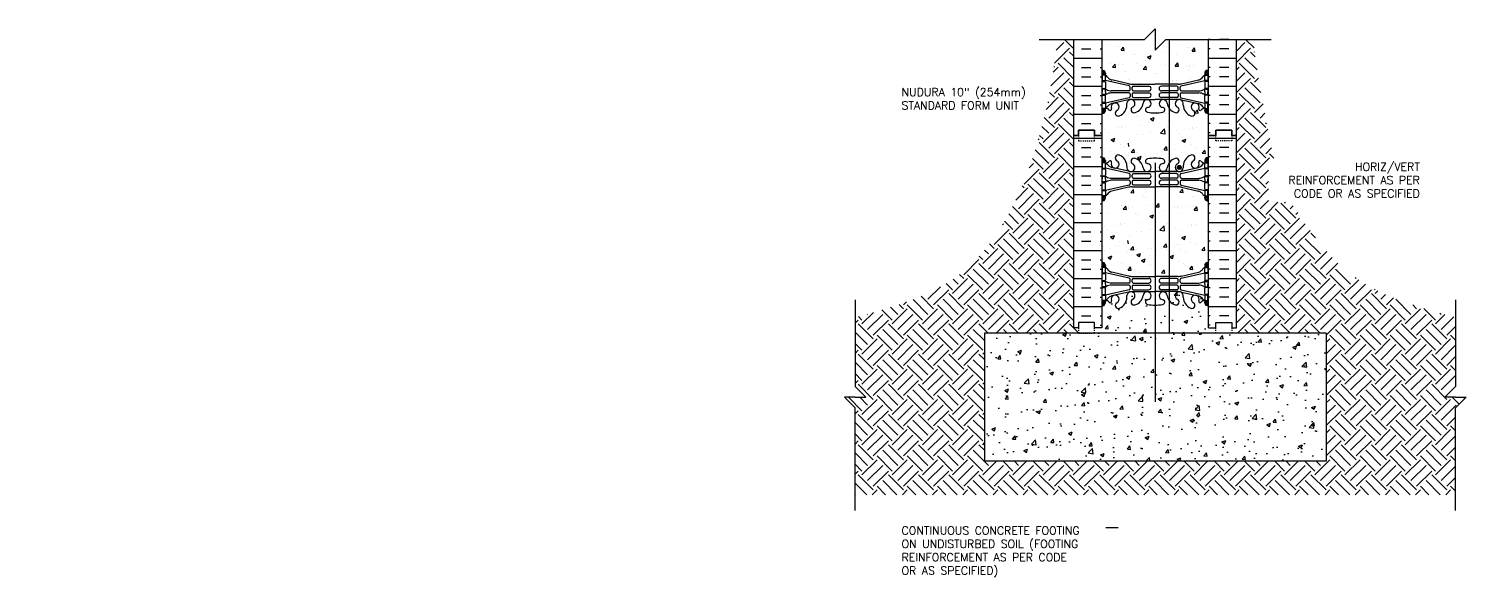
# Model space of a CAD drawing. Header units: inches. Extents: x -20 to 115, y 206 to 258.
import ezdxf

# ---------------------------------------------------------------- set-up
doc = ezdxf.new("R2010")
doc.units = ezdxf.units.IN
doc.header["$LTSCALE"] = 0.5
doc.header["$MEASUREMENT"] = 0
doc.linetypes.add('DASHED2', pattern=[0.375, 0.25, -0.125])
for name, color, linetype in [('HATCH', 12, 'Continuous'), ('line25', 2, 'Continuous'), ('LINE3', 3, 'Continuous'), ('LINE50', 5, 'Continuous'), ('LINE9', 9, 'Continuous'), ('TEXT', 4, 'Continuous'), ('Web_Edge', 9, 'Continuous')]:
    doc.layers.add(name, color=color, linetype=linetype)
doc.styles.add('ROMANS', font='romans')
doc.styles.get("Standard").update_dxf_attribs({"font": 'romans.shx'})

msp = doc.modelspace()

# ---------------------------------------------------------------- hatches: boundary and pattern name
at = {"layer": 'HATCH'}
h = msp.add_hatch(dxfattribs=at)
h.set_pattern_fill('EARTH', color=256, scale=8, angle=45, style=0)
edge = h.paths.add_edge_path()
edge.add_line((78.18, 256.8), (76.67, 256.8))
edge.add_spline(control_points=[(76.67, 256.8), (76.59, 256.17), (76.26, 253.61), (75.81, 251.09), (75.34, 249.19)], knot_values=[27.065851, 27.065851, 27.065851, 27.065851, 28.953927, 34.814196, 34.814196, 34.814196, 34.814196], degree=3, periodic=0)
edge.add_line((75.34, 249.19), (78.18, 249.19))
edge.add_line((78.18, 249.19), (78.18, 256.8))
h = msp.add_hatch(dxfattribs=at)
h.set_pattern_fill('INSUL', color=256, scale=7, style=0)
h.set_pattern_definition([(0, (-2845.356, -149.2127), (0, 2.625), []), (0, (-2845.356, -148.3377), (0, 2.625), [0.875, -0.875]), (0, (-2845.356, -147.4627), (0, 2.625), [0.875, -0.875])])
h.paths.add_polyline_path([(80.81, 256.8), (78.18, 256.8), (78.18, 247.8), (78.62, 247.8), (78.62, 248.3), (80.12, 248.3), (80.12, 247.8), (80.81, 247.8)])
h = msp.add_hatch(dxfattribs=at)
h.set_pattern_fill('EARTH', color=256, scale=8, angle=45, style=0)
edge = h.paths.add_edge_path()
edge.add_spline(control_points=[(113.96, 230.76), (110.44, 231.73), (103.68, 233.58), (99.85, 239.53), (98.53, 241.56)], knot_values=[0, 0, 0, 0, 10.554945, 20.270032, 20.270032, 20.270032, 20.270032], degree=3, periodic=0)
edge.add_line((98.53, 241.56), (96.42, 241.56))
edge.add_line((96.42, 241.56), (96.43, 245.52))
edge.add_line((96.43, 245.52), (96.95, 245.52))
edge.add_spline(control_points=[(96.95, 245.52), (96.14, 249.52), (95.49, 252.81), (95.06, 256.17), (94.98, 256.8)], knot_values=[24.646784, 24.646784, 24.646784, 24.646784, 32.92612, 34.814196, 34.814196, 34.814196, 34.814196], degree=3, periodic=0)
edge.add_line((94.98, 256.8), (93.43, 256.8))
edge.add_line((93.43, 256.8), (93.43, 247.8))
edge.add_line((93.43, 247.8), (93.43, 229.8))
edge.add_line((93.43, 229.8), (92.99, 229.8))
edge.add_line((92.99, 229.8), (92.99, 229.3))
edge.add_line((92.99, 229.3), (101.84, 229.3))
edge.add_line((101.84, 229.3), (101.84, 217.3))
edge.add_line((101.84, 217.3), (85.39, 217.3))
edge.add_line((85.39, 217.3), (83.85, 214.16))
edge.add_line((83.85, 214.16), (113.96, 214.16))
edge.add_line((113.96, 214.16), (113.96, 222.3))
edge.add_line((113.96, 222.3), (114.96, 223.3))
edge.add_line((114.96, 223.3), (113.96, 223.3))
edge.add_line((113.96, 223.3), (112.96, 223.3))
edge.add_line((112.96, 223.3), (113.96, 224.3))
edge.add_line((113.96, 224.3), (113.96, 230.76))
h = msp.add_hatch(dxfattribs=at)
h.set_pattern_fill('INSUL', color=256, scale=7, style=0)
h.set_pattern_definition([(180, (3016.9672, -149.2127), (0, 2.625), []), (180, (3016.9672, -148.3377), (0, 2.625), [0.875, -0.875]), (180, (3016.9672, -147.4627), (0, 2.625), [0.875, -0.875])])
h.paths.add_polyline_path([(93.43, 256.8), (90.81, 256.8), (90.81, 247.8), (91.49, 247.8), (91.49, 248.3), (92.99, 248.3), (92.99, 247.8), (93.43, 247.8)])
h = msp.add_hatch(dxfattribs=at)
h.set_pattern_fill('EARTH', color=256, scale=8, angle=45, style=0)
edge = h.paths.add_edge_path()
edge.add_line((69.81, 229.3), (78.62, 229.3))
edge.add_line((78.62, 229.3), (78.62, 229.8))
edge.add_line((78.62, 229.8), (78.18, 229.8))
edge.add_line((78.18, 229.8), (78.18, 247.8))
edge.add_line((78.18, 247.8), (78.18, 249.19))
edge.add_line((78.18, 249.19), (75.34, 249.19))
edge.add_spline(control_points=[(75.34, 249.19), (75.07, 248.09), (73.55, 242.75), (69.09, 233.89), (61.21, 231.73), (57.69, 230.76)], knot_values=[0, 0, 0, 0, 3.405645, 16.510906, 27.065851, 27.065851, 27.065851, 27.065851], degree=3, periodic=0)
edge.add_line((57.69, 230.76), (57.69, 224.3))
edge.add_line((57.69, 224.3), (58.69, 223.3))
edge.add_line((58.69, 223.3), (57.69, 223.3))
edge.add_line((57.69, 223.3), (56.69, 223.3))
edge.add_line((56.69, 223.3), (57.69, 222.3))
edge.add_line((57.69, 222.3), (57.69, 214.16))
edge.add_line((57.69, 214.16), (83.85, 214.16))
edge.add_line((83.85, 214.16), (85.39, 217.3))
edge.add_line((85.39, 217.3), (69.81, 217.3))
edge.add_line((69.81, 217.3), (69.81, 229.3))
h = msp.add_hatch(dxfattribs=at)
h.set_pattern_fill('INSUL', color=256, scale=7, style=0)
h.set_pattern_definition([(0, (-2845.356, -167.2127), (0, 2.625), []), (0, (-2845.356, -166.3377), (0, 2.625), [0.875, -0.875]), (0, (-2845.356, -165.4627), (0, 2.625), [0.875, -0.875])])
h.paths.add_polyline_path([(78.18, 229.8), (78.62, 229.8), (78.62, 230.3), (80.12, 230.3), (80.12, 229.8), (80.81, 229.8), (80.81, 247.8), (80.12, 247.8), (80.12, 248.3), (78.62, 248.3), (78.62, 247.8), (78.18, 247.8)])
h = msp.add_hatch(dxfattribs=at)
h.set_pattern_fill('INSUL', color=256, scale=7, style=0)
h.set_pattern_definition([(180, (3016.9672, -167.2127), (0, 2.625), []), (180, (3016.9672, -166.3377), (0, 2.625), [0.875, -0.875]), (180, (3016.9672, -165.4627), (0, 2.625), [0.875, -0.875])])
h.paths.add_polyline_path([(93.43, 229.8), (92.99, 229.8), (92.99, 230.3), (91.49, 230.3), (91.49, 229.8), (90.81, 229.8), (90.81, 247.8), (91.49, 247.8), (91.49, 248.3), (92.99, 248.3), (92.99, 247.8), (93.43, 247.8)])
h = msp.add_hatch(dxfattribs=at)
h.set_pattern_fill('AR-CONC', color=256, scale=0.5, style=0)
h.paths.add_polyline_path([(85.82, 231.93, -0.001137), (85.81, 231.93, -0.047544), (85.09, 231.99, -0.843243), (85.06, 232.42, 0.055617), (85.24, 232.47, 1.661382), (84.68, 232.82, -0.30095), (83.94, 231.95, -1), (83.73, 232.46, 1.661382), (83.16, 232.81), (83.17, 232.65, -0.311223), (82.46, 231.63, -1), (82.24, 232.14, 2.155404), (81.7, 232.34), (81.72, 232.32, -0.8344), (81.5, 232.19, -0.000004), (81.5, 232.19, 0.23174), (81.15, 232.34), (81.04, 232.34), (81.04, 232.27), (81.09, 232.27, -0.414214), (81.15, 232.21), (81.15, 232.14, -0.249069), (81.04, 231.94), (81.04, 231.89), (80.95, 231.89, 0.088416), (80.81, 231.8), (80.81, 229.8), (80.12, 229.8), (80.12, 229.3), (85.82, 229.3)])
h = msp.add_hatch(dxfattribs=at)
h.set_pattern_fill('AR-CONC', color=256, scale=0.5, style=0)
h.paths.add_polyline_path([(90.81, 231.8, 0.08841), (90.66, 231.89), (90.57, 231.89), (90.57, 231.94, -0.249069), (90.46, 232.14), (90.46, 232.21, -0.414214), (90.52, 232.27), (90.57, 232.27), (90.57, 232.34), (90.46, 232.34, -0.155529), (90.29, 232.48, 0.180914), (89.87, 232.79), (88.29, 233.14, 0.054974), (87.96, 233.18), (87.12, 233.18), (87.12, 232.34, 0.166475), (87.67, 231.95, 1.000702), (87.88, 232.46, -0.000351), (87.89, 232.46, -1.661382), (88.45, 232.81), (88.45, 232.65, 0.311223), (89.15, 231.63, 0.999639), (89.37, 232.14, -0.999639), (89.15, 231.63, -0.311223), (88.45, 232.65), (88.45, 232.81, 1.661382), (87.89, 232.46, -1), (87.67, 231.95, -0.30095), (86.94, 232.82, 1.661382), (86.37, 232.47, 0.055617), (86.55, 232.42, -0.843243), (86.52, 231.99, -0.046405), (85.82, 231.93), (85.82, 229.3), (91.49, 229.3), (91.49, 229.8), (90.81, 229.8)])
h = msp.add_hatch(dxfattribs=at)
h.set_pattern_fill('AR-CONC', color=256, scale=0.5, style=0)
h.paths.add_polyline_path([(69.81, 229.3), (69.81, 217.3), (101.84, 217.3), (101.84, 229.3)])
at = {"layer": 'LINE3'}
msp.add_hatch(color=256, dxfattribs=at).paths.add_polyline_path([(88.26, 244.81, 1), (87.88, 244.81, 1)])
at = {"layer": 'TEXT'}
h = msp.add_hatch(dxfattribs=at)
h.set_pattern_fill('AR-CONC', color=256, scale=0.5, style=0)
h.paths.add_polyline_path([(19.05, 230.45), (28.43, 230.45), (28.43, 222.4), (19.05, 222.4)], flags=9)
h = msp.add_hatch(dxfattribs=at)
h.set_pattern_fill('ANSI31', color=256, style=0)
h.paths.add_polyline_path([(-19.73, 222.31), (-6.29, 222.31), (-6.29, 218.54), (-19.73, 218.54)], flags=25)

# ---------------------------------------------------------------- linework, layer by layer
at = {"layer": 'HATCH'}
for p, q in [((82.41, 256.11), (82.41, 256.11)), ((82.61, 255.78), (82.85, 256.07)), ((82.91, 255.76), (82.85, 256.07)), ((88.82, 256.05), (88.82, 256.05)), ((89.07, 256.04), (89.07, 256.04)), ((89.27, 255.71), (89.51, 256)), ((89.57, 255.69), (89.51, 256)), ((82.61, 255.78), (82.91, 255.76)), ((83.77, 255.39), (83.77, 255.39)), ((83.95, 255.35), (83.95, 255.35)), ((84.07, 254.57), (84.07, 254.57)), ((84.91, 254.85), (84.91, 254.85)), ((85.1, 255.14), (85.45, 255.28)), ((85.1, 255.14), (85.35, 254.98)), ((85.35, 254.98), (85.45, 255.28)), ((85.66, 255.63), (85.66, 255.63)), ((86.48, 255.67), (86.48, 255.67)), ((87.49, 254.64), (87.49, 254.64)), ((87.69, 254.31), (87.93, 254.6)), ((87.82, 255.35), (87.82, 255.35)), ((87.99, 254.28), (87.93, 254.6)), ((89.27, 255.71), (89.57, 255.69)), ((81.61, 254.53), (81.61, 254.53)), ((81.81, 254.21), (82.05, 254.49)), ((81.81, 254.21), (82.11, 254.18)), ((82.11, 254.18), (82.05, 254.49)), ((82.09, 254.31), (82.09, 254.31)), ((82.35, 254.45), (82.35, 254.45)), ((82.36, 254.32), (82.36, 254.32)), ((82.75, 254.42), (82.75, 254.42)), ((82.97, 253.81), (82.97, 253.81)), ((83.15, 253.77), (83.15, 253.77)), ((84.49, 254.34), (84.49, 254.34)), ((84.69, 254.01), (84.93, 254.3)), ((84.69, 254.01), (84.99, 253.99)), ((84.99, 253.99), (84.93, 254.3)), ((85.85, 253.62), (85.85, 253.62)), ((86.03, 253.58), (86.03, 253.58)), ((86.74, 254.46), (86.74, 254.46)), ((87.69, 254.31), (87.99, 254.28)), ((88.76, 254.24), (88.76, 254.24)), ((88.85, 253.91), (88.85, 253.91)), ((89.01, 254.38), (89.01, 254.38)), ((89.02, 254.25), (89.02, 254.25)), ((89.03, 253.87), (89.03, 253.87)), ((89.41, 254.35), (89.41, 254.35)), ((83.27, 253), (83.27, 253)), ((84.17, 252.55), (84.17, 252.55)), ((84.43, 252.68), (84.43, 252.68)), ((84.44, 252.56), (84.44, 252.56)), ((84.83, 252.65), (84.83, 252.65)), ((86.15, 252.81), (86.15, 252.81)), ((87.17, 252.84), (87.17, 252.84)), ((87.43, 252.97), (87.43, 252.97)), ((87.44, 252.85), (87.44, 252.85)), ((87.83, 252.95), (87.83, 252.95)), ((89.15, 253.1), (89.15, 253.1)), ((81.43, 249.63), (81.43, 249.63)), ((84.03, 249.59), (84.03, 249.59)), ((84.22, 249.55), (84.22, 249.55)), ((85.36, 249.35), (85.72, 249.48)), ((85.36, 249.35), (85.61, 249.18)), ((85.61, 249.18), (85.72, 249.48)), ((85.93, 249.84), (85.93, 249.84)), ((86.74, 249.87), (86.74, 249.87)), ((88.09, 249.56), (88.09, 249.56)), ((89.53, 249.92), (89.77, 250.2)), ((89.53, 249.92), (89.83, 249.89)), ((89.83, 249.89), (89.77, 250.2)), ((81.11, 248.35), (81.11, 248.35)), ((81.4, 248.06), (81.4, 248.06)), ((82.36, 248.52), (82.36, 248.52)), ((82.61, 248.65), (82.61, 248.65)), ((82.62, 248.53), (82.62, 248.53)), ((83.01, 248.62), (83.01, 248.62)), ((84.15, 247.88), (84.15, 247.88)), ((84.34, 248.78), (84.34, 248.78)), ((84.61, 247.87), (84.61, 247.87)), ((85.17, 249.06), (85.17, 249.06)), ((85.39, 248.11), (85.39, 248.11)), ((86.3, 248.02), (86.69, 248.43)), ((86.3, 248.02), (86.75, 247.96)), ((86.37, 247.96), (86.37, 247.96)), ((86.68, 248.2), (86.68, 248.2)), ((86.75, 247.96), (86.69, 248.43)), ((87.01, 248.67), (87.01, 248.67)), ((87.77, 248.28), (87.77, 248.28)), ((88.06, 247.99), (88.06, 247.99)), ((89.02, 248.45), (89.02, 248.45)), ((89.28, 248.58), (89.28, 248.58)), ((89.29, 248.46), (89.29, 248.46)), ((89.67, 248.55), (89.67, 248.55)), ((81.04, 246.55), (81.04, 246.55)), ((81.69, 247.41), (82.04, 247.54)), ((81.69, 247.41), (81.94, 247.24)), ((81.94, 247.24), (82.04, 247.54)), ((82.55, 246.99), (82.55, 246.99)), ((82.94, 246.79), (82.94, 246.79)), ((83.35, 246.76), (83.3, 247.07)), ((83.45, 247.46), (83.45, 247.46)), ((83.56, 246.23), (83.81, 246.51)), ((83.86, 246.2), (83.81, 246.51)), ((86.62, 246.54), (86.62, 246.54)), ((86.64, 246.47), (86.88, 246.76)), ((86.94, 246.44), (86.88, 246.76)), ((88.35, 247.34), (88.7, 247.47)), ((88.35, 247.34), (88.6, 247.17)), ((88.6, 247.17), (88.7, 247.47)), ((89.22, 246.92), (89.22, 246.92)), ((89.6, 246.72), (89.6, 246.72)), ((81.62, 246.28), (81.62, 246.28)), ((82.02, 246.08), (82.02, 246.08)), ((83.29, 245.89), (83.29, 245.89)), ((83.34, 246.24), (83.34, 246.24)), ((83.56, 246.23), (83.86, 246.2)), ((84.09, 246.22), (84.09, 246.22)), ((84.15, 245.72), (84.5, 245.86)), ((84.15, 245.72), (84.4, 245.55)), ((84.4, 245.55), (84.5, 245.86)), ((85.36, 245.71), (85.36, 245.71)), ((86.01, 246.12), (86.01, 246.12)), ((86.45, 246.31), (86.45, 246.31)), ((86.64, 246.47), (86.94, 246.44)), ((87.7, 246.47), (87.7, 246.47)), ((88.28, 246.21), (88.28, 246.21)), ((88.68, 246.01), (88.68, 246.01)), ((89.16, 245.25), (89.16, 245.25)), ((90.23, 246.16), (90.47, 246.44)), ((90.23, 246.16), (90.53, 246.13)), ((90.53, 246.13), (90.47, 246.44)), ((83.33, 242.78), (83.33, 242.78)), ((83.53, 242.46), (83.77, 242.74)), ((83.53, 242.46), (83.82, 242.43)), ((83.82, 242.43), (83.77, 242.74)), ((87.93, 242.81), (87.93, 242.81)), ((88.12, 242.49), (88.37, 242.77)), ((88.12, 242.49), (88.42, 242.46)), ((88.42, 242.46), (88.37, 242.77)), ((82.62, 241.22), (82.62, 241.22)), ((82.82, 240.89), (83.06, 241.18)), ((83.12, 240.86), (83.06, 241.18)), ((83.27, 241.12), (83.27, 241.12)), ((84.69, 242.06), (84.69, 242.06)), ((84.87, 242.02), (84.87, 242.02)), ((84.99, 241.25), (84.99, 241.25)), ((85.9, 241.13), (86.14, 241.42)), ((85.9, 241.13), (86.19, 241.11)), ((86.19, 241.11), (86.14, 241.42)), ((87.87, 241.15), (87.87, 241.15)), ((88.27, 241.12), (88.27, 241.12)), ((89.03, 241.16), (89.03, 241.16)), ((89.28, 242.09), (89.28, 242.09)), ((89.29, 241.15), (89.29, 241.15)), ((89.47, 242.05), (89.47, 242.05)), ((89.48, 240.82), (89.72, 241.11)), ((89.59, 241.28), (89.59, 241.28)), ((89.78, 240.79), (89.72, 241.11)), ((81.37, 240.53), (81.37, 240.53)), ((82.82, 240.89), (83.12, 240.86)), ((83.01, 240.99), (83.01, 240.99)), ((83.28, 241), (83.28, 241)), ((83.67, 241.09), (83.67, 241.09)), ((83.98, 240.49), (83.98, 240.49)), ((84.16, 240.45), (84.16, 240.45)), ((85.12, 239.96), (85.12, 239.96)), ((85.31, 240.25), (85.66, 240.38)), ((85.31, 240.25), (85.56, 240.08)), ((85.56, 240.08), (85.66, 240.38)), ((85.87, 240.74), (85.87, 240.74)), ((86.69, 240.77), (86.69, 240.77)), ((87.61, 241.02), (87.61, 241.02)), ((87.88, 241.03), (87.88, 241.03)), ((88.04, 240.46), (88.04, 240.46)), ((89.48, 240.82), (89.78, 240.79)), ((81.05, 239.25), (81.05, 239.25)), ((81.35, 238.97), (81.35, 238.97)), ((81.64, 238.31), (81.99, 238.44)), ((81.88, 238.14), (81.99, 238.44)), ((82.31, 239.42), (82.31, 239.42)), ((82.56, 239.55), (82.56, 239.55)), ((82.57, 239.43), (82.57, 239.43)), ((82.96, 239.52), (82.96, 239.52)), ((84.1, 238.79), (84.1, 238.79)), ((84.28, 239.68), (84.28, 239.68)), ((84.56, 238.77), (84.56, 238.77)), ((85.34, 239.01), (85.34, 239.01)), ((86.25, 238.93), (86.64, 239.33)), ((86.25, 238.93), (86.7, 238.86)), ((86.32, 238.86), (86.32, 238.86)), ((86.63, 239.11), (86.63, 239.11)), ((86.7, 238.86), (86.64, 239.33)), ((86.95, 239.57), (86.95, 239.57)), ((87.72, 239.18), (87.72, 239.18)), ((88.01, 238.9), (88.01, 238.9)), ((88.97, 239.35), (88.97, 239.35)), ((89.23, 239.48), (89.23, 239.48)), ((89.23, 239.36), (89.23, 239.36)), ((89.62, 239.45), (89.62, 239.45)), ((90.68, 238.78), (90.68, 238.78)), ((80.81, 237.33), (80.81, 237.33)), ((80.99, 237.45), (80.99, 237.45)), ((81.56, 237.18), (81.56, 237.18)), ((81.64, 238.31), (81.88, 238.14)), ((82.07, 237.5), (82.07, 237.5)), ((82.33, 237.51), (82.33, 237.51)), ((82.5, 237.89), (82.5, 237.89)), ((82.88, 237.7), (82.88, 237.7)), ((83.3, 237.66), (83.24, 237.97)), ((83.29, 237.14), (83.29, 237.14)), ((83.4, 238.36), (83.4, 238.36)), ((83.51, 237.13), (83.75, 237.41)), ((83.51, 237.13), (83.81, 237.1)), ((83.81, 237.1), (83.75, 237.41)), ((84.04, 237.12), (84.04, 237.12)), ((85.2, 237.22), (85.2, 237.22)), ((85.47, 237.23), (85.47, 237.23)), ((86.4, 237.21), (86.4, 237.21)), ((86.57, 237.44), (86.57, 237.44)), ((86.59, 237.37), (86.83, 237.66)), ((86.59, 237.4), (86.59, 237.4)), ((86.59, 237.37), (86.89, 237.34)), ((86.89, 237.34), (86.83, 237.66)), ((86.88, 237.11), (86.88, 237.11)), ((87.65, 237.38), (87.65, 237.38)), ((87.84, 237.57), (87.84, 237.57)), ((88.11, 237.58), (88.11, 237.58)), ((88.23, 237.11), (88.23, 237.11)), ((88.3, 238.24), (88.65, 238.37)), ((88.3, 238.24), (88.55, 238.07)), ((88.55, 238.07), (88.65, 238.37)), ((89.16, 237.82), (89.16, 237.82)), ((89.55, 237.63), (89.55, 237.63)), ((90.18, 237.06), (90.42, 237.34)), ((90.47, 237.03), (90.42, 237.34)), ((81.11, 237.04), (81.11, 237.04)), ((81.4, 236.38), (81.75, 236.52)), ((81.4, 236.38), (81.64, 236.22)), ((81.64, 236.22), (81.75, 236.52)), ((81.97, 236.98), (81.97, 236.98)), ((82.26, 235.96), (82.26, 235.96)), ((82.64, 235.77), (82.64, 235.77)), ((83.24, 236.8), (83.24, 236.8)), ((83.95, 237.05), (83.95, 237.05)), ((84.1, 236.62), (84.45, 236.76)), ((84.1, 236.62), (84.35, 236.46)), ((84.24, 236.77), (84.24, 236.77)), ((84.35, 236.46), (84.45, 236.76)), ((84.53, 236.11), (84.88, 236.24)), ((84.53, 236.11), (84.78, 235.94)), ((84.78, 235.94), (84.88, 236.24)), ((85.31, 236.61), (85.31, 236.61)), ((85.96, 237.03), (85.96, 237.03)), ((87.17, 236.45), (87.52, 236.59)), ((87.17, 236.45), (87.42, 236.29)), ((87.42, 236.29), (87.53, 236.59)), ((88.04, 236.03), (88.04, 236.03)), ((88.42, 235.84), (88.42, 235.84)), ((88.63, 236.91), (88.63, 236.91)), ((90.18, 237.06), (90.47, 237.03)), ((80.75, 235.52), (80.75, 235.52)), ((81.33, 235.26), (81.33, 235.26)), ((81.73, 235.06), (81.73, 235.06)), ((83.27, 235.2), (83.51, 235.49)), ((83.27, 235.2), (83.57, 235.18)), ((83.57, 235.18), (83.51, 235.49)), ((83.89, 235.25), (83.89, 235.25)), ((84.46, 234.98), (84.46, 234.98)), ((84.86, 234.78), (84.86, 234.78)), ((85.4, 235.69), (85.4, 235.69)), ((85.78, 235.5), (85.78, 235.5)), ((86.41, 234.93), (86.65, 235.22)), ((86.41, 234.93), (86.71, 234.9)), ((86.53, 235.59), (86.53, 235.59)), ((86.71, 234.9), (86.65, 235.22)), ((87.1, 235.33), (87.1, 235.33)), ((87.51, 235.13), (87.51, 235.13)), ((89.05, 235.27), (89.29, 235.56)), ((89.05, 235.27), (89.35, 235.25)), ((89.35, 235.25), (89.29, 235.56))]:
    msp.add_line(p, q, dxfattribs=at)
at = {"layer": 'line25'}
for p, q in [((80.81, 256.8), (80.81, 247.8)), ((90.81, 247.8), (90.81, 256.8)), ((80.81, 247.8), (80.81, 229.8)), ((90.81, 229.8), (90.81, 247.8))]:
    msp.add_line(p, q, dxfattribs=at)
at = {"layer": 'LINE3'}
for p, q in [((87.12, 256.77), (87.12, 229.3)), ((85.82, 245.24), (85.82, 222.86))]:
    msp.add_line(p, q, dxfattribs=at)
msp.add_circle((88.07, 244.81), 0.188, dxfattribs=at)
at = {"layer": 'LINE50'}
for p, q in [((78.18, 247.8), (78.18, 256.8)), ((93.43, 247.8), (93.43, 256.8)), ((78.18, 229.8), (78.18, 247.8)), ((93.43, 229.8), (93.43, 247.8)), ((101.84, 229.3), (69.81, 229.3)), ((69.81, 229.3), (69.81, 217.3)), ((101.84, 229.3), (101.84, 217.3)), ((101.84, 217.3), (69.81, 217.3))]:
    msp.add_line(p, q, dxfattribs=at)
for points in [[(80.81, 247.8), (80.12, 247.8), (80.12, 248.3), (78.62, 248.3), (78.62, 247.8), (78.18, 247.8)], [(78.18, 247.8), (78.62, 247.8), (78.62, 248.3), (80.12, 248.3), (80.12, 247.8), (80.81, 247.8)], [(90.81, 247.8), (91.49, 247.8), (91.49, 248.3), (92.99, 248.3), (92.99, 247.8), (93.43, 247.8)], [(93.43, 247.8), (92.99, 247.8), (92.99, 248.3), (91.49, 248.3), (91.49, 247.8), (90.81, 247.8)], [(80.81, 229.8), (80.12, 229.8), (80.12, 230.3), (78.62, 230.3), (78.62, 229.8), (78.18, 229.8)], [(90.81, 229.8), (91.49, 229.8), (91.49, 230.3), (92.99, 230.3), (92.99, 229.8), (93.43, 229.8)]]:
    msp.add_lwpolyline(points, dxfattribs=at)
at = {"layer": 'LINE9'}
for p, q in [((57.69, 232.4), (57.69, 224.3)), ((113.96, 232.4), (113.96, 224.3)), ((58.69, 223.3), (57.69, 224.3)), ((112.96, 223.3), (113.96, 224.3)), ((56.69, 223.3), (57.69, 222.3)), ((57.69, 223.3), (56.69, 223.3)), ((57.69, 223.3), (58.69, 223.3)), ((57.69, 212.69), (57.69, 222.3)), ((113.96, 223.3), (112.96, 223.3)), ((114.96, 223.3), (113.96, 222.3)), ((113.96, 223.3), (114.96, 223.3)), ((113.96, 212.69), (113.96, 222.3))]:
    msp.add_line(p, q, dxfattribs=at)
msp.add_lwpolyline([(74.94, 256.8), (84.81, 256.8), (85.81, 257.8), (85.81, 255.8), (86.81, 256.8), (96.67, 256.8)], dxfattribs=at)
at = {"layer": 'LINE9', "linetype": 'DASHED2', "ltscale": 0.15}
for points in [[(78.62, 247.8), (78.62, 247.8), (78.62, 247.3), (80.12, 247.3), (80.12, 247.8), (80.12, 247.8)], [(78.62, 247.8), (78.62, 247.8), (78.62, 247.3), (80.12, 247.3), (80.12, 247.8), (80.12, 247.8)], [(92.99, 247.8), (92.99, 247.8), (92.99, 247.3), (91.49, 247.3), (91.49, 247.8), (91.49, 247.8)], [(92.99, 247.8), (92.99, 247.8), (92.99, 247.3), (91.49, 247.3), (91.49, 247.8), (91.49, 247.8)], [(78.62, 229.8), (78.62, 229.8), (78.62, 229.3), (80.12, 229.3), (80.12, 229.8), (80.12, 229.8)], [(92.99, 229.8), (92.99, 229.8), (92.99, 229.3), (91.49, 229.3), (91.49, 229.8), (91.49, 229.8)]]:
    msp.add_lwpolyline(points, dxfattribs=at)
at = {"layer": 'TEXT'}
msp.add_line((81.19, 211.08), (82.34, 211.08), dxfattribs=at)
for points in [[(79.73, 251.61, 0, 0.36, 0), (78.65, 251.61, 0, 0, 0), (75.25, 251.61, 0, 0, 0)], [(87.13, 249.2, 0, 0.36, 0), (88.13, 248.79, 0, 0, 0), (98.45, 244.81, 0, 0, 0)], [(88.2, 244.81, 0, 0.36, 0), (89.28, 244.81, 0, 0, 0), (103.61, 244.81, 0, 0, 0)], [(86.42, 219.41, 0, 0.36, 0), (85.95, 218.44, 0, 0, 0), (82.34, 211.08, 0, 0, 0)]]:
    msp.add_lwpolyline(points, format="xyseb", dxfattribs=at)
at = {"layer": 'Web_Edge'}
for p, q in [((80.81, 253.61), (80.88, 253.61)), ((80.81, 253.51), (81.09, 253.51)), ((80.95, 253.89), (81.04, 253.89)), ((80.95, 253.51), (80.95, 253.44)), ((81.04, 253.89), (81.04, 253.85)), ((81.04, 253.51), (81.04, 253.44)), ((81.15, 253.64), (81.15, 253.58)), ((90.46, 253.64), (90.46, 253.58)), ((90.81, 253.51), (90.52, 253.51)), ((90.66, 253.89), (90.57, 253.89)), ((90.57, 253.89), (90.57, 253.85)), ((90.57, 253.51), (90.57, 253.44)), ((90.66, 253.51), (90.66, 253.44)), ((90.81, 253.61), (90.73, 253.61)), ((80.81, 252.87), (81.09, 252.87)), ((80.81, 252.21), (81.09, 252.21)), ((80.95, 252.94), (80.95, 252.87)), ((80.95, 252.21), (80.95, 252.14)), ((81.04, 252.94), (81.04, 252.87)), ((81.04, 252.21), (81.04, 252.14)), ((83.36, 252.45), (81.15, 252.94)), ((81.15, 252.81), (81.15, 252.28)), ((83.34, 251.99), (81.7, 251.99)), ((83.32, 252.64), (81.74, 253)), ((83.46, 252.11), (83.46, 252.32)), ((83.65, 252.61), (85.81, 252.61)), ((83.65, 252.11), (83.65, 252.3)), ((83.77, 252.42), (85.21, 252.42)), ((83.77, 251.99), (85.21, 251.99)), ((87.96, 252.61), (85.81, 252.61)), ((87.84, 252.42), (86.4, 252.42)), ((87.84, 251.99), (86.4, 251.99)), ((87.96, 252.11), (87.96, 252.3)), ((88.15, 252.11), (88.15, 252.32)), ((88.25, 252.45), (90.46, 252.94)), ((88.27, 251.99), (89.91, 251.99)), ((88.29, 252.64), (89.87, 253)), ((90.46, 252.81), (90.46, 252.28)), ((90.81, 252.87), (90.52, 252.87)), ((90.81, 252.21), (90.52, 252.21)), ((90.57, 252.94), (90.57, 252.87)), ((90.57, 252.21), (90.57, 252.14)), ((90.66, 252.94), (90.66, 252.87)), ((90.66, 252.21), (90.66, 252.14)), ((80.81, 251.57), (81.09, 251.57)), ((80.81, 250.91), (81.09, 250.91)), ((80.95, 251.57), (80.95, 251.64)), ((80.95, 250.84), (80.95, 250.91)), ((81.04, 251.57), (81.04, 251.64)), ((81.04, 250.84), (81.04, 250.91)), ((81.15, 250.98), (81.15, 251.51)), ((83.36, 251.34), (81.15, 250.84)), ((83.34, 251.8), (81.7, 251.8)), ((83.32, 251.14), (81.74, 250.79)), ((83.17, 250.65), (83.16, 250.81)), ((83.46, 251.67), (83.46, 251.46)), ((83.65, 251.67), (83.65, 251.49)), ((83.65, 251.18), (85.81, 251.18)), ((83.77, 251.8), (85.21, 251.8)), ((83.77, 251.36), (85.21, 251.36)), ((87.96, 251.18), (85.81, 251.18)), ((87.84, 251.8), (86.4, 251.8)), ((87.84, 251.36), (86.4, 251.36)), ((87.96, 251.67), (87.96, 251.49)), ((88.15, 251.67), (88.15, 251.46)), ((88.25, 251.34), (90.46, 250.84)), ((88.27, 251.8), (89.91, 251.8)), ((88.29, 251.14), (89.87, 250.79)), ((88.45, 250.65), (88.45, 250.81)), ((90.46, 250.98), (90.46, 251.51)), ((90.81, 251.57), (90.52, 251.57)), ((90.81, 250.91), (90.52, 250.91)), ((90.57, 251.57), (90.57, 251.64)), ((90.57, 250.84), (90.57, 250.91)), ((90.66, 251.57), (90.66, 251.64)), ((90.66, 250.84), (90.66, 250.91)), ((80.81, 250.27), (81.09, 250.27)), ((80.81, 250.17), (80.88, 250.17)), ((80.95, 250.27), (80.95, 250.34)), ((80.95, 249.89), (81.04, 249.89)), ((81.04, 250.27), (81.04, 250.34)), ((81.04, 249.89), (81.04, 249.94)), ((81.15, 250.14), (81.15, 250.21)), ((81.7, 250.34), (81.72, 250.32)), ((89.91, 250.34), (89.9, 250.32)), ((90.46, 250.14), (90.46, 250.21)), ((90.81, 250.27), (90.52, 250.27)), ((90.57, 250.27), (90.57, 250.34)), ((90.57, 249.89), (90.57, 249.94)), ((90.66, 249.89), (90.57, 249.89)), ((90.66, 250.27), (90.66, 250.34)), ((90.81, 250.17), (90.73, 250.17)), ((80.81, 245.42), (80.88, 245.42)), ((80.81, 245.32), (81.09, 245.32)), ((80.95, 245.7), (81.04, 245.7)), ((80.95, 245.32), (80.95, 245.25)), ((81.04, 245.7), (81.04, 245.66)), ((81.04, 245.32), (81.04, 245.25)), ((81.15, 245.45), (81.15, 245.38)), ((81.7, 245.25), (81.72, 245.28)), ((89.91, 245.25), (89.9, 245.28)), ((90.46, 245.45), (90.46, 245.38)), ((90.81, 245.32), (90.52, 245.32)), ((90.66, 245.7), (90.57, 245.7)), ((90.57, 245.7), (90.57, 245.66)), ((90.57, 245.32), (90.57, 245.25)), ((90.66, 245.32), (90.66, 245.25)), ((90.81, 245.42), (90.73, 245.42)), ((80.81, 244.68), (81.09, 244.68)), ((80.81, 244.02), (81.09, 244.02)), ((80.95, 244.75), (80.95, 244.68)), ((80.95, 244.02), (80.95, 243.95)), ((81.04, 244.75), (81.04, 244.68)), ((81.04, 244.02), (81.04, 243.95)), ((83.36, 244.25), (81.15, 244.75)), ((81.15, 244.62), (81.15, 244.08)), ((83.32, 244.45), (81.74, 244.81)), ((83.17, 244.94), (83.16, 244.78)), ((83.46, 243.92), (83.46, 244.13)), ((83.65, 244.42), (85.81, 244.42)), ((83.65, 243.92), (83.65, 244.1)), ((83.77, 244.23), (85.21, 244.23)), ((87.96, 244.42), (85.81, 244.42)), ((87.84, 244.23), (86.4, 244.23)), ((87.96, 243.92), (87.96, 244.1)), ((88.15, 243.92), (88.15, 244.13)), ((88.25, 244.25), (90.46, 244.75)), ((88.29, 244.45), (89.87, 244.81)), ((88.45, 244.94), (88.45, 244.78)), ((90.46, 244.62), (90.46, 244.08)), ((90.81, 244.68), (90.52, 244.68)), ((90.81, 244.02), (90.52, 244.02)), ((90.57, 244.75), (90.57, 244.68)), ((90.57, 244.02), (90.57, 243.95)), ((90.66, 244.75), (90.66, 244.68)), ((90.66, 244.02), (90.66, 243.95)), ((80.81, 243.38), (81.09, 243.38)), ((80.81, 242.72), (81.09, 242.72)), ((80.95, 243.38), (80.95, 243.45)), ((80.95, 242.65), (80.95, 242.72)), ((81.04, 243.38), (81.04, 243.45)), ((81.04, 242.65), (81.04, 242.72)), ((81.15, 242.78), (81.15, 243.32)), ((83.36, 243.15), (81.15, 242.65)), ((83.34, 243.79), (81.7, 243.79)), ((83.34, 243.61), (81.7, 243.61)), ((83.32, 242.95), (81.74, 242.6)), ((83.46, 243.48), (83.46, 243.27)), ((83.65, 243.48), (83.65, 243.3)), ((83.65, 242.99), (85.81, 242.99)), ((83.77, 243.8), (85.21, 243.8)), ((83.77, 243.61), (85.21, 243.61)), ((83.77, 243.17), (85.21, 243.17)), ((87.96, 242.99), (85.81, 242.99)), ((87.84, 243.8), (86.4, 243.8)), ((87.84, 243.61), (86.4, 243.61)), ((87.84, 243.17), (86.4, 243.17)), ((87.96, 243.48), (87.96, 243.3)), ((88.15, 243.48), (88.15, 243.27)), ((88.25, 243.15), (90.46, 242.65)), ((88.27, 243.79), (89.91, 243.79)), ((88.27, 243.61), (89.91, 243.61)), ((88.29, 242.95), (89.87, 242.6)), ((90.46, 242.78), (90.46, 243.32)), ((90.81, 243.38), (90.52, 243.38)), ((90.81, 242.72), (90.52, 242.72)), ((90.57, 243.38), (90.57, 243.45)), ((90.57, 242.65), (90.57, 242.72)), ((90.66, 243.38), (90.66, 243.45)), ((90.66, 242.65), (90.66, 242.72)), ((80.81, 242.08), (81.09, 242.08)), ((80.81, 241.98), (80.88, 241.98)), ((80.95, 242.08), (80.95, 242.15)), ((80.95, 241.7), (81.04, 241.7)), ((81.04, 242.08), (81.04, 242.15)), ((81.04, 241.7), (81.04, 241.74)), ((81.15, 241.95), (81.15, 242.02)), ((90.46, 241.95), (90.46, 242.02)), ((90.81, 242.08), (90.52, 242.08)), ((90.57, 242.08), (90.57, 242.15)), ((90.57, 241.7), (90.57, 241.74)), ((90.66, 241.7), (90.57, 241.7)), ((90.66, 242.08), (90.66, 242.15)), ((90.81, 241.98), (90.73, 241.98)), ((80.95, 235.89), (81.04, 235.89)), ((81.04, 235.89), (81.04, 235.85)), ((90.66, 235.89), (90.57, 235.89)), ((90.57, 235.89), (90.57, 235.85)), ((80.81, 235.61), (80.88, 235.61)), ((80.81, 235.51), (81.09, 235.51)), ((80.81, 234.87), (81.09, 234.87)), ((80.95, 235.51), (80.95, 235.44)), ((80.95, 234.94), (80.95, 234.87)), ((81.04, 235.51), (81.04, 235.44)), ((81.04, 234.94), (81.04, 234.87)), ((81.15, 235.64), (81.15, 235.58)), ((83.36, 234.45), (81.15, 234.94)), ((81.15, 234.81), (81.15, 234.28)), ((83.32, 234.64), (81.74, 235)), ((83.65, 234.61), (85.81, 234.61)), ((83.77, 234.42), (85.21, 234.42)), ((87.96, 234.61), (85.81, 234.61)), ((87.84, 234.42), (86.4, 234.42)), ((88.25, 234.45), (90.46, 234.94)), ((88.29, 234.64), (89.87, 235)), ((90.46, 235.64), (90.46, 235.58)), ((90.46, 234.81), (90.46, 234.28)), ((90.81, 235.51), (90.52, 235.51)), ((90.81, 234.87), (90.52, 234.87)), ((90.57, 235.51), (90.57, 235.44)), ((90.57, 234.94), (90.57, 234.87)), ((90.66, 235.51), (90.66, 235.44)), ((90.66, 234.94), (90.66, 234.87)), ((90.81, 235.61), (90.73, 235.61)), ((80.81, 234.21), (81.09, 234.21)), ((80.81, 233.57), (81.09, 233.57)), ((80.95, 234.21), (80.95, 234.14)), ((80.95, 233.57), (80.95, 233.64)), ((81.04, 234.21), (81.04, 234.14)), ((81.04, 233.57), (81.04, 233.64)), ((81.15, 232.98), (81.15, 233.51)), ((83.36, 233.34), (81.15, 232.84)), ((83.34, 233.99), (81.7, 233.99)), ((83.34, 233.8), (81.7, 233.8)), ((83.32, 233.14), (81.74, 232.79)), ((83.46, 234.11), (83.46, 234.32)), ((83.46, 233.67), (83.46, 233.46)), ((83.65, 234.11), (83.65, 234.3)), ((83.65, 233.67), (83.65, 233.49)), ((83.65, 233.18), (85.81, 233.18)), ((83.77, 233.99), (85.21, 233.99)), ((83.77, 233.8), (85.21, 233.8)), ((83.77, 233.36), (85.21, 233.36)), ((87.96, 233.18), (85.81, 233.18)), ((87.84, 233.99), (86.4, 233.99)), ((87.84, 233.8), (86.4, 233.8)), ((87.84, 233.36), (86.4, 233.36)), ((87.96, 234.11), (87.96, 234.3)), ((87.96, 233.67), (87.96, 233.49)), ((88.15, 234.11), (88.15, 234.32)), ((88.15, 233.67), (88.15, 233.46)), ((88.25, 233.34), (90.46, 232.84)), ((88.27, 233.99), (89.91, 233.99)), ((88.27, 233.8), (89.91, 233.8)), ((88.29, 233.14), (89.87, 232.79)), ((90.46, 232.98), (90.46, 233.51)), ((90.81, 234.21), (90.52, 234.21)), ((90.81, 233.57), (90.52, 233.57)), ((90.57, 234.21), (90.57, 234.14)), ((90.57, 233.57), (90.57, 233.64)), ((90.66, 234.21), (90.66, 234.14)), ((90.66, 233.57), (90.66, 233.64)), ((80.81, 232.91), (81.09, 232.91)), ((80.81, 232.27), (81.09, 232.27)), ((80.81, 232.17), (80.88, 232.17)), ((80.95, 232.84), (80.95, 232.91)), ((80.95, 232.27), (80.95, 232.34)), ((80.95, 231.89), (81.04, 231.89)), ((81.04, 232.84), (81.04, 232.91)), ((81.04, 232.27), (81.04, 232.34)), ((81.04, 231.89), (81.04, 231.94)), ((81.15, 232.14), (81.15, 232.21)), ((81.7, 232.34), (81.72, 232.32)), ((83.17, 232.65), (83.16, 232.81)), ((88.45, 232.65), (88.45, 232.81)), ((89.91, 232.34), (89.9, 232.32)), ((90.46, 232.14), (90.46, 232.21)), ((90.81, 232.91), (90.52, 232.91)), ((90.81, 232.27), (90.52, 232.27)), ((90.57, 232.84), (90.57, 232.91)), ((90.57, 232.27), (90.57, 232.34)), ((90.57, 231.89), (90.57, 231.94)), ((90.66, 231.89), (90.57, 231.89)), ((90.66, 232.84), (90.66, 232.91)), ((90.66, 232.27), (90.66, 232.34)), ((90.81, 232.17), (90.73, 232.17))]:
    msp.add_line(p, q, dxfattribs=at)
for points in [[(80.85, 252.94), (81.15, 252.94), (81.15, 253.44), (80.85, 253.44)], [(90.76, 252.94), (90.46, 252.94), (90.46, 253.44), (90.76, 253.44)], [(80.85, 250.84), (81.15, 250.84), (81.15, 250.34), (80.85, 250.34)], [(90.76, 250.84), (90.46, 250.84), (90.46, 250.34), (90.76, 250.34)], [(80.85, 244.75), (81.15, 244.75), (81.15, 245.25), (80.85, 245.25)], [(90.76, 244.75), (90.46, 244.75), (90.46, 245.25), (90.76, 245.25)], [(80.85, 242.65), (81.15, 242.65), (81.15, 242.15), (80.85, 242.15)], [(90.76, 242.65), (90.46, 242.65), (90.46, 242.15), (90.76, 242.15)], [(80.85, 234.94), (81.15, 234.94), (81.15, 235.44), (80.85, 235.44)], [(90.76, 234.94), (90.46, 234.94), (90.46, 235.44), (90.76, 235.44)], [(80.85, 232.84), (81.15, 232.84), (81.15, 232.34), (80.85, 232.34)], [(90.76, 232.84), (90.46, 232.84), (90.46, 232.34), (90.76, 232.34)]]:
    msp.add_lwpolyline(points, close=True, dxfattribs=at)
for points in [[(81.15, 251.89), (81.15, 252.14), (80.85, 252.14), (80.85, 251.89)], [(81.15, 251.89), (81.15, 251.64), (80.85, 251.64), (80.85, 251.89)], [(90.46, 251.89), (90.46, 252.14), (90.76, 252.14), (90.76, 251.89)], [(90.46, 251.89), (90.46, 251.64), (90.76, 251.64), (90.76, 251.89)], [(81.15, 243.7), (81.15, 243.95), (80.85, 243.95), (80.85, 243.7)], [(90.46, 243.7), (90.46, 243.95), (90.76, 243.95), (90.76, 243.7)], [(81.15, 243.7), (81.15, 243.45), (80.85, 243.45), (80.85, 243.7)], [(90.46, 243.7), (90.46, 243.45), (90.76, 243.45), (90.76, 243.7)], [(81.15, 233.89), (81.15, 234.14), (80.85, 234.14), (80.85, 233.89)], [(81.15, 233.89), (81.15, 233.64), (80.85, 233.64), (80.85, 233.89)], [(90.46, 233.89), (90.46, 234.14), (90.76, 234.14), (90.76, 233.89)], [(90.46, 233.89), (90.46, 233.64), (90.76, 233.64), (90.76, 233.89)]]:
    msp.add_lwpolyline(points, dxfattribs=at)
for centre, radius, start, end in [((81.15, 254.35), 0.5, 226.2109, 250.5288), ((81.15, 254.35), 0.6, 234.7832, 245.0748), ((80.88, 253.63), 0.0196, 269.4032, 15.4901), ((81.15, 253.7), 0.25, 140.1145, 222.4609), ((80.89, 253.79), 0.021, 343.464, 63.9957), ((80.99, 253.83), 0.045, 321.448, 139.1879), ((80.99, 253.56), 0.045, 222.4609, 42.4609), ((80.9, 253.64), 0.25, 0, 70.5288), ((81.15, 253.7), 0.16, 140.0001, 222.4609), ((81.09, 253.58), 0.0625, 270, 0), ((81.02, 253.1), 0.364, 34.9775, 70.3387), ((81.95, 253.71), 0.743, 212.7919, 253.8107), ((89.66, 253.71), 0.743, 286.1893, 327.2081), ((90.59, 253.1), 0.364, 109.6613, 145.0225), ((90.71, 253.64), 0.25, 109.4712, 180), ((90.52, 253.58), 0.0625, 180, 270), ((90.62, 253.56), 0.045, 137.5391, 317.5391), ((90.62, 253.83), 0.045, 40.8121, 218.552), ((90.47, 253.7), 0.16, 317.5391, 39.9999), ((90.46, 254.35), 0.5, 289.4712, 313.7878), ((90.47, 253.7), 0.25, 317.5391, 39.8855), ((90.72, 253.79), 0.021, 116.0043, 196.536), ((90.46, 254.35), 0.6, 294.9252, 305.2158), ((90.73, 253.63), 0.0196, 164.5099, 270.5968), ((81.09, 252.81), 0.0625, 0, 90), ((81.09, 252.28), 0.0625, 270, 0), ((81.14, 251.92), 0.219, 60.4937, 88.92), ((81.79, 253.15), 1.17, 242.6365, 265.6505), ((83.65, 254.11), 1.5, 257.4135, 270), ((83.34, 252.11), 0.125, 270, 0), ((83.34, 252.32), 0.125, 0, 77.3767), ((83.77, 252.3), 0.125, 90, 180), ((83.77, 252.11), 0.125, 180, 270), ((85.21, 252.2), 0.217, 270, 90), ((86.4, 252.2), 0.217, 90, 270), ((87.84, 252.3), 0.125, 0, 90), ((87.84, 252.11), 0.125, 270, 360), ((87.96, 254.11), 1.5, 270, 282.5865), ((88.27, 252.32), 0.125, 102.6233, 180), ((88.27, 252.11), 0.125, 180, 270), ((89.82, 253.15), 1.17, 274.3495, 297.3635), ((90.47, 251.92), 0.219, 91.08, 119.5063), ((90.52, 252.81), 0.0625, 90, 180), ((90.52, 252.28), 0.0625, 180, 270), ((81.09, 251.51), 0.0625, 0, 90), ((81.09, 250.98), 0.0625, 270, 0), ((81.14, 251.86), 0.219, 271.08, 299.5063), ((81.79, 250.63), 1.17, 94.3495, 117.3635), ((81.95, 250.07), 0.743, 106.1893, 147.2081), ((82.06, 250.47), 0.375, 299.9315, 200.3757), ((82.07, 250.66), 1.09, 290.5175, 359.6668), ((83.54, 250.79), 0.375, 299.9315, 175.7552), ((83.65, 249.68), 1.5, 90, 102.5865), ((83.34, 251.67), 0.125, 0, 90), ((83.34, 251.46), 0.125, 282.6233, 0), ((83.77, 251.67), 0.125, 90, 180), ((83.77, 251.49), 0.125, 180, 270), ((83.65, 250.94), 1.03, 286.3365, 353.3331), ((85.05, 250.79), 0.375, 299.9315, 175.7552), ((85.21, 251.58), 0.217, 270, 90), ((86.4, 251.58), 0.217, 90, 270), ((86.56, 250.79), 0.375, 4.2448, 240.0685), ((87.96, 250.94), 1.03, 186.6669, 253.6635), ((88.07, 250.79), 0.375, 4.2448, 240.0685), ((87.84, 251.67), 0.125, 0, 90), ((87.84, 251.49), 0.125, 270, 0), ((87.96, 249.68), 1.5, 77.4135, 90), ((88.27, 251.67), 0.125, 90, 180), ((88.27, 251.46), 0.125, 180, 257.3767), ((89.54, 250.66), 1.09, 180.3332, 249.4825), ((89.56, 250.47), 0.375, 339.6243, 240.0685), ((89.66, 250.07), 0.743, 32.7919, 73.8107), ((89.82, 250.63), 1.17, 62.6365, 85.6505), ((90.47, 251.86), 0.219, 240.4937, 268.92), ((90.52, 251.51), 0.0625, 90, 180), ((90.52, 250.98), 0.0625, 180, 270), ((81.15, 249.44), 0.6, 114.9252, 125.2168), ((81.15, 249.44), 0.5, 109.4712, 133.7891), ((80.88, 250.15), 0.0196, 344.5099, 90.5968), ((81.15, 250.09), 0.25, 137.5391, 219.8855), ((80.89, 250), 0.021, 296.0043, 16.536), ((80.99, 249.96), 0.045, 220.8121, 38.552), ((80.99, 250.23), 0.045, 317.5391, 137.5391), ((80.9, 250.14), 0.25, 289.4712, 360), ((81.15, 250.09), 0.16, 137.5391, 219.9999), ((81.09, 250.21), 0.0625, 360, 90), ((81.02, 250.69), 0.364, 289.6613, 325.0225), ((81.17, 249.9), 0.441, 41.0127, 93.2024), ((81.6, 250.27), 0.125, 221.0127, 20.3757), ((82.35, 249.89), 0.277, 112.68, 292.68), ((83.83, 250.21), 0.277, 112.68, 292.68), ((85.11, 250.21), 0.22, 104.2604, 264.8165), ((84.94, 251.25), 0.834, 277.8937, 290.6271), ((85.79, 253.7), 3.78, 259.3725, 270.2606), ((85.82, 253.7), 3.78, 269.7394, 280.6275), ((86.67, 251.25), 0.834, 249.3729, 262.1063), ((86.5, 250.21), 0.22, 275.1835, 75.7396), ((87.78, 250.21), 0.277, 247.32, 67.32), ((89.26, 249.89), 0.277, 247.32, 67.32), ((90.01, 250.27), 0.125, 159.6243, 318.9873), ((90.44, 249.9), 0.441, 86.7976, 138.9873), ((90.59, 250.69), 0.364, 214.9775, 250.3387), ((90.52, 250.21), 0.0625, 90, 180), ((90.71, 250.14), 0.25, 180, 250.5288), ((90.62, 250.23), 0.045, 42.4609, 222.4609), ((90.47, 250.09), 0.16, 320.0001, 42.4609), ((90.62, 249.96), 0.045, 141.448, 319.1879), ((90.46, 249.44), 0.5, 46.2122, 70.5288), ((90.47, 250.09), 0.25, 320.1145, 42.4609), ((90.72, 250), 0.021, 163.464, 243.9957), ((90.73, 250.15), 0.0196, 89.4032, 195.4901), ((90.46, 249.44), 0.6, 54.7832, 65.0748), ((81.15, 246.16), 0.5, 226.2109, 250.5288), ((81.15, 246.16), 0.6, 234.7832, 245.0748), ((80.88, 245.44), 0.0196, 269.4032, 15.4901), ((81.15, 245.51), 0.25, 140.1145, 222.4609), ((80.89, 245.59), 0.021, 343.464, 63.9957), ((80.99, 245.64), 0.045, 321.448, 139.1879), ((80.99, 245.37), 0.045, 222.4609, 42.4609), ((80.9, 245.45), 0.25, 0, 70.5288), ((81.15, 245.51), 0.16, 140.0001, 222.4609), ((81.09, 245.38), 0.0625, 270, 0), ((81.17, 245.69), 0.441, 266.7976, 318.9873), ((81.02, 244.91), 0.364, 34.9775, 70.3387), ((81.6, 245.32), 0.125, 339.6243, 138.9873), ((82.06, 245.12), 0.375, 159.6243, 60.0685), ((82.35, 245.7), 0.277, 67.32, 247.32), ((82.07, 244.94), 1.09, 0.3332, 69.4825), ((83.83, 245.39), 0.277, 67.32, 247.32), ((83.65, 244.65), 1.03, 6.6669, 73.6635), ((85.11, 245.38), 0.22, 95.1835, 255.7396), ((84.94, 244.34), 0.834, 69.3729, 82.1063), ((85.79, 241.89), 3.78, 89.7394, 100.6275), ((85.82, 241.89), 3.78, 79.3725, 90.2606), ((86.67, 244.34), 0.834, 97.8937, 110.6271), ((86.5, 245.38), 0.22, 284.2604, 84.8165), ((87.96, 244.65), 1.03, 106.3365, 173.3331), ((87.78, 245.39), 0.277, 292.68, 112.68), ((89.54, 244.94), 1.09, 110.5175, 179.6668), ((89.26, 245.7), 0.277, 292.68, 112.68), ((89.56, 245.12), 0.375, 119.9315, 20.3757), ((90.01, 245.32), 0.125, 41.0127, 200.3757), ((90.44, 245.69), 0.441, 221.0127, 273.2024), ((90.59, 244.91), 0.364, 109.6613, 145.0225), ((90.71, 245.45), 0.25, 109.4712, 180), ((90.52, 245.38), 0.0625, 180, 270), ((90.62, 245.37), 0.045, 137.5391, 317.5391), ((90.62, 245.64), 0.045, 40.8121, 218.552), ((90.47, 245.51), 0.16, 317.5391, 39.9999), ((90.46, 246.16), 0.5, 289.4712, 313.7878), ((90.47, 245.51), 0.25, 317.5391, 39.8855), ((90.72, 245.59), 0.021, 116.0043, 196.536), ((90.46, 246.16), 0.6, 294.9252, 305.2168), ((90.73, 245.44), 0.0196, 164.5099, 270.5968), ((81.09, 244.62), 0.0625, 0, 90), ((81.09, 244.08), 0.0625, 270, 0), ((81.14, 243.73), 0.219, 60.4937, 88.92), ((81.79, 244.96), 1.17, 242.6365, 265.6505), ((81.95, 245.52), 0.743, 212.7919, 253.8107), ((83.54, 244.81), 0.375, 184.2448, 60.0685), ((83.65, 245.92), 1.5, 257.4135, 270), ((83.34, 243.92), 0.125, 270, 0), ((83.34, 244.13), 0.125, 0, 77.3767), ((83.77, 244.1), 0.125, 90, 180), ((83.77, 243.92), 0.125, 180, 270), ((85.05, 244.8), 0.375, 184.2448, 60.0685), ((85.21, 244.01), 0.217, 270, 90), ((86.4, 244.01), 0.217, 90, 270), ((86.56, 244.8), 0.375, 119.9315, 355.7552), ((88.07, 244.81), 0.375, 119.9315, 355.7552), ((87.84, 244.1), 0.125, 0, 90), ((87.84, 243.92), 0.125, 270, 360), ((87.96, 245.92), 1.5, 270, 282.5865), ((88.27, 244.13), 0.125, 102.6233, 180), ((88.27, 243.92), 0.125, 180, 270), ((89.66, 245.52), 0.743, 286.1893, 327.2081), ((89.82, 244.96), 1.17, 274.3495, 297.3635), ((90.47, 243.73), 0.219, 91.08, 119.5063), ((90.52, 244.62), 0.0625, 90, 180), ((90.52, 244.08), 0.0625, 180, 270), ((81.09, 243.32), 0.0625, 0, 90), ((81.09, 242.78), 0.0625, 270, 0), ((81.14, 243.67), 0.219, 271.08, 299.5063), ((81.79, 242.44), 1.17, 94.3495, 117.3635), ((81.95, 241.88), 0.743, 106.1893, 147.2081), ((83.65, 241.49), 1.5, 90, 102.5865), ((83.34, 243.48), 0.125, 0, 90), ((83.34, 243.27), 0.125, 282.6233, 0), ((83.77, 243.48), 0.125, 90, 180), ((83.77, 243.3), 0.125, 180, 270), ((85.21, 243.39), 0.217, 270, 90), ((86.4, 243.39), 0.217, 90, 270), ((87.84, 243.48), 0.125, 0, 90), ((87.84, 243.3), 0.125, 270, 0), ((87.96, 241.49), 1.5, 77.4135, 90), ((88.27, 243.48), 0.125, 90, 180), ((88.27, 243.27), 0.125, 180, 257.3767), ((89.66, 241.88), 0.743, 32.7919, 73.8107), ((89.82, 242.44), 1.17, 62.6365, 85.6505), ((90.47, 243.67), 0.219, 240.4937, 268.92), ((90.52, 243.32), 0.0625, 90, 180), ((90.52, 242.78), 0.0625, 180, 270), ((81.15, 241.24), 0.6, 114.9252, 125.2168), ((81.15, 241.24), 0.5, 109.4712, 133.7891), ((80.88, 241.96), 0.0196, 344.5099, 90.5968), ((81.15, 241.9), 0.25, 137.5391, 219.8855), ((80.89, 241.81), 0.021, 296.0043, 16.536), ((80.99, 241.77), 0.045, 220.8121, 38.552), ((80.99, 242.03), 0.045, 317.5391, 137.5391), ((80.9, 241.95), 0.25, 289.4712, 360), ((81.15, 241.9), 0.16, 137.5391, 219.9999), ((81.09, 242.02), 0.0625, 360, 90), ((81.02, 242.49), 0.364, 289.6613, 325.0225), ((90.59, 242.49), 0.364, 214.9775, 250.3387), ((90.52, 242.02), 0.0625, 90, 180), ((90.71, 241.95), 0.25, 180, 250.5288), ((90.62, 242.03), 0.045, 42.4609, 222.4609), ((90.47, 241.9), 0.16, 320.0001, 42.4609), ((90.62, 241.77), 0.045, 141.448, 319.1879), ((90.46, 241.24), 0.5, 46.2122, 70.5288), ((90.47, 241.9), 0.25, 320.1145, 42.4609), ((90.72, 241.81), 0.021, 163.464, 243.9957), ((90.73, 241.96), 0.0196, 89.4032, 195.4901), ((90.46, 241.24), 0.6, 54.7842, 65.0748), ((81.15, 236.35), 0.5, 226.2109, 250.5288), ((81.15, 236.35), 0.6, 234.7832, 245.0748), ((81.15, 235.7), 0.25, 140.1145, 222.4609), ((80.89, 235.79), 0.021, 343.464, 63.9957), ((80.99, 235.83), 0.045, 321.448, 139.1879), ((80.9, 235.64), 0.25, 0, 70.5288), ((81.15, 235.7), 0.16, 140.0001, 222.4609), ((90.71, 235.64), 0.25, 109.4712, 180), ((90.62, 235.83), 0.045, 40.8121, 218.552), ((90.47, 235.7), 0.16, 317.5391, 39.9999), ((90.46, 236.35), 0.5, 289.4712, 313.7878), ((90.47, 235.7), 0.25, 317.5391, 39.8855), ((90.72, 235.79), 0.021, 116.0043, 196.536), ((90.46, 236.35), 0.6, 294.9252, 305.2158), ((80.88, 235.63), 0.0196, 269.4032, 15.4901), ((80.99, 235.56), 0.045, 222.4609, 42.4609), ((81.09, 235.58), 0.0625, 270, 0), ((81.09, 234.81), 0.0625, 0, 90), ((81.02, 235.1), 0.364, 34.9775, 70.3387), ((81.95, 235.71), 0.743, 212.7919, 253.8107), ((83.65, 236.11), 1.5, 257.4135, 270), ((83.34, 234.32), 0.125, 0, 77.3767), ((83.77, 234.3), 0.125, 90, 180), ((85.21, 234.2), 0.217, 270, 90), ((86.4, 234.2), 0.217, 90, 270), ((87.84, 234.3), 0.125, 0, 90), ((87.96, 236.11), 1.5, 270, 282.5865), ((88.27, 234.32), 0.125, 102.6233, 180), ((89.66, 235.71), 0.743, 286.1893, 327.2081), ((90.59, 235.1), 0.364, 109.6613, 145.0225), ((90.52, 235.58), 0.0625, 180, 270), ((90.52, 234.81), 0.0625, 90, 180), ((90.62, 235.56), 0.045, 137.5391, 317.5391), ((90.73, 235.63), 0.0196, 164.5099, 270.5968), ((81.09, 234.28), 0.0625, 270, 0), ((81.09, 233.51), 0.0625, 0, 90), ((81.14, 233.92), 0.219, 60.4937, 88.92), ((81.14, 233.86), 0.219, 271.08, 299.5063), ((81.79, 235.15), 1.17, 242.6365, 265.6505), ((81.79, 232.63), 1.17, 94.3495, 117.3635), ((83.54, 232.79), 0.375, 299.9315, 175.7552), ((83.65, 231.68), 1.5, 90, 102.5865), ((83.34, 234.11), 0.125, 270, 0), ((83.34, 233.67), 0.125, 0, 90), ((83.34, 233.46), 0.125, 282.6233, 0), ((83.77, 234.11), 0.125, 180, 270), ((83.77, 233.67), 0.125, 90, 180), ((83.77, 233.49), 0.125, 180, 270), ((85.05, 232.79), 0.375, 299.9315, 175.7552), ((85.21, 233.58), 0.217, 270, 90), ((86.4, 233.58), 0.217, 90, 270), ((86.56, 232.79), 0.375, 4.2448, 240.0685), ((88.07, 232.79), 0.375, 4.2448, 240.0685), ((87.84, 234.11), 0.125, 270, 360), ((87.84, 233.67), 0.125, 0, 90), ((87.84, 233.49), 0.125, 270, 0), ((87.96, 231.68), 1.5, 77.4135, 90), ((88.27, 234.11), 0.125, 180, 270), ((88.27, 233.67), 0.125, 90, 180), ((88.27, 233.46), 0.125, 180, 257.3767), ((89.82, 235.15), 1.17, 274.3495, 297.3635), ((89.82, 232.63), 1.17, 62.6365, 85.6505), ((90.47, 233.92), 0.219, 91.08, 119.5063), ((90.47, 233.86), 0.219, 240.4937, 268.92), ((90.52, 234.28), 0.0625, 180, 270), ((90.52, 233.51), 0.0625, 90, 180), ((81.15, 231.44), 0.6, 114.9252, 125.2168), ((81.15, 231.44), 0.5, 109.4712, 133.7891), ((80.88, 232.15), 0.0196, 344.5099, 90.5968), ((81.15, 232.09), 0.25, 137.5391, 219.8855), ((80.89, 232), 0.021, 296.0043, 16.536), ((80.99, 231.96), 0.045, 220.8121, 38.552), ((80.99, 232.23), 0.045, 317.5391, 137.5391), ((80.9, 232.14), 0.25, 289.4712, 360), ((81.15, 232.09), 0.16, 137.5391, 219.9999), ((81.09, 232.98), 0.0625, 270, 0), ((81.09, 232.21), 0.0625, 360, 90), ((81.02, 232.69), 0.364, 289.6613, 325.0225), ((81.17, 231.9), 0.441, 41.0127, 93.2024), ((81.95, 232.07), 0.743, 106.1893, 147.2081), ((81.6, 232.27), 0.125, 221.0127, 20.3757), ((82.06, 232.47), 0.375, 299.9315, 200.3757), ((82.35, 231.89), 0.277, 112.68, 292.68), ((82.07, 232.66), 1.09, 290.5175, 359.6668), ((83.83, 232.21), 0.277, 112.68, 292.68), ((83.65, 232.94), 1.03, 286.3365, 353.3331), ((85.11, 232.21), 0.22, 104.2604, 264.8165), ((84.94, 233.25), 0.834, 277.8937, 290.6271), ((85.79, 235.7), 3.78, 259.3725, 270.2606), ((85.82, 235.7), 3.78, 269.7394, 280.6275), ((86.67, 233.25), 0.834, 249.3729, 262.1063), ((86.5, 232.21), 0.22, 275.1835, 75.7396), ((87.96, 232.94), 1.03, 186.6669, 253.6635), ((87.78, 232.21), 0.277, 247.32, 67.32), ((89.54, 232.66), 1.09, 180.3332, 249.4825), ((89.26, 231.89), 0.277, 247.32, 67.32), ((89.56, 232.47), 0.375, 339.6243, 240.0685), ((89.66, 232.07), 0.743, 32.7919, 73.8107), ((90.01, 232.27), 0.125, 159.6243, 318.9873), ((90.44, 231.9), 0.441, 86.7976, 138.9873), ((90.59, 232.69), 0.364, 214.9775, 250.3387), ((90.52, 232.98), 0.0625, 180, 270), ((90.52, 232.21), 0.0625, 90, 180), ((90.71, 232.14), 0.25, 180, 250.5288), ((90.62, 232.23), 0.045, 42.4609, 222.4609), ((90.47, 232.09), 0.16, 320.0001, 42.4609), ((90.62, 231.96), 0.045, 141.448, 319.1879), ((90.46, 231.44), 0.5, 46.2122, 70.5288), ((90.47, 232.09), 0.25, 320.1145, 42.4609), ((90.72, 232), 0.021, 163.464, 243.9957), ((90.73, 232.15), 0.0196, 89.4032, 195.4901), ((90.46, 231.44), 0.6, 54.7832, 65.0748)]:
    msp.add_arc(centre, radius, start, end, dxfattribs=at)
for points in [[(83.65, 252.12), (83.65, 252.29)], [(87.96, 252.12), (87.96, 252.29)], [(83.65, 251.67), (83.65, 251.49)], [(87.96, 251.67), (87.96, 251.49)], [(83.65, 243.93), (83.65, 244.1)], [(87.96, 243.93), (87.96, 244.1)], [(83.65, 243.48), (83.65, 243.3)], [(87.96, 243.48), (87.96, 243.3)], [(83.65, 234.12), (83.65, 234.29)], [(83.65, 233.67), (83.65, 233.49)], [(87.96, 234.12), (87.96, 234.29)], [(87.96, 233.67), (87.96, 233.49)]]:
    msp.add_open_spline(points, degree=1, dxfattribs=at)

# ---------------------------------------------------------------- texts
at = {"layer": 'TEXT', "char_height": 0.75, "width": 18.6698, "attachment_point": 4}
for s, insert in [('NUDURA 10" (254mm)\\PSTANDARD FORM UNIT', (62.05, 251.24)), ('CONTINUOUS CONCRETE FOOTING ON UNDISTURBED SOIL (FOOTING REINFORCEMENT AS PER CODE OR AS SPECIFIED)', (62.05, 208.81))]:
    msp.add_mtext(s, dxfattribs=dict(at, insert=insert))
at = {"layer": 'TEXT', "insert": (110.61, 243.62), "char_height": 0.75, "width": 15.0405, "attachment_point": 6, "style": 'ROMANS'}
msp.add_mtext('HORIZ/VERT REINFORCEMENT AS PER CODE OR AS SPECIFIED', dxfattribs=at)

doc.saveas('drawing.dxf')
